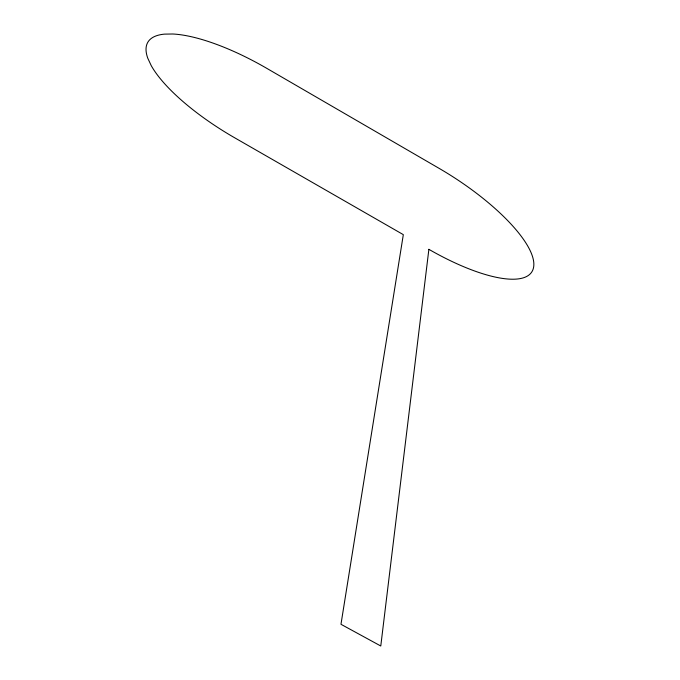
<?xml version="1.0" encoding="UTF-8"?>
<svg xmlns="http://www.w3.org/2000/svg" width="680" height="680" viewBox="0 0 680 680"><rect width="100%" height="100%" fill="white"/><g stroke="black" fill="none" stroke-linecap="round" stroke-linejoin="round"><path stroke-width="1.02" d="M428.876 249.33L380.774 646L340.969 624.291L403.325 234.651L234.761 137.836A118.754 38.072 30.6 0 1 151.283 65.722L147.79 58.251A118.754 38.072 30.6 0 1 164.518 34.127L172.78 34A118.754 38.072 30.6 0 1 266.798 68.357L439.067 168.334A117.002 37.221 32.8 0 1 533.715 266.5A117.002 37.221 32.8 0 1 428.876 249.33"/></g></svg>
